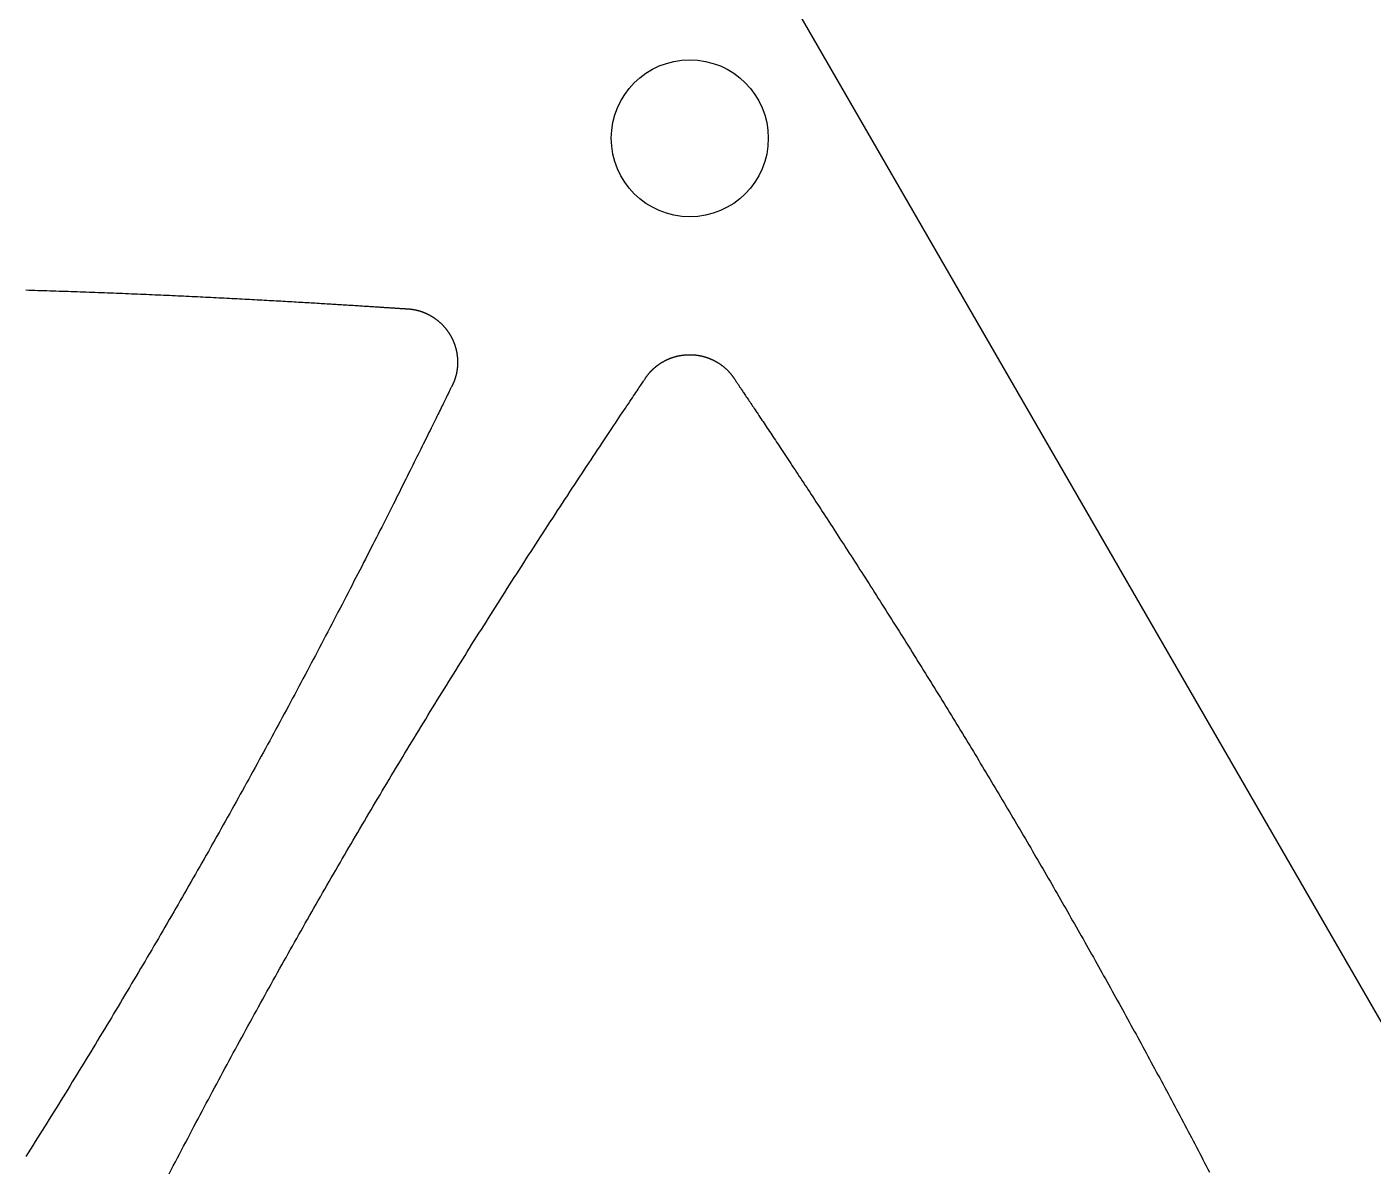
# Model space of a CAD drawing. Extents: x -3 to 136, y 0 to 121.
# Drawn here: x 70.67 to 96.39, y 69.88 to 91.73 of the extents above; entities that cross this region are included whole.
import ezdxf

# ---------------------------------------------------------------- set-up
doc = ezdxf.new("R2010")
doc.units = 0
doc.layers.get('0').update_dxf_attribs({"linetype": 'CONTINUOUS'})

msp = doc.modelspace()

# ---------------------------------------------------------------- linework, layer by layer
msp.add_lwpolyline([(69.26408, 119.9689, 0.57735027), (64.06792, 119.9689), (-2.59808, 4.5, 0.57735027), (0, 0), (133.332, 0, 0.57735027), (135.93008, 4.5)], format="xyb", close=True)
for points in [[(70.6456, 86.7021, 0), (70.703, 86.7004, 0), (70.7604, 86.6988, 0), (70.8179, 86.6971, 0), (70.8754, 86.6954, 0), (70.9329, 86.6936, 0), (70.9904, 86.6919, 0), (71.0479, 86.6901, 0), (71.1055, 86.6883, 0), (71.163, 86.6864, 0), (71.2206, 86.6846, 0), (71.2783, 86.6827, 0), (71.3359, 86.6808, 0), (71.3936, 86.6789, 0), (71.4512, 86.677, 0), (71.5089, 86.675, 0), (71.5667, 86.673, 0), (71.6244, 86.671, 0), (71.6822, 86.669, 0), (71.74, 86.667, 0), (71.7978, 86.6649, 0), (71.8557, 86.6628, 0), (71.9135, 86.6607, 0), (71.9714, 86.6586, 0), (72.0294, 86.6564, 0), (72.0873, 86.6543, 0), (72.1453, 86.6521, 0), (72.2033, 86.6499, 0), (72.2613, 86.6476, 0), (72.3192, 86.6454, 0), (72.3769, 86.6431, 0), (72.4344, 86.6408, 0), (72.4919, 86.6385, 0), (72.5491, 86.6362, 0), (72.6062, 86.6339, 0), (72.6631, 86.6316, 0), (72.7199, 86.6293, 0), (72.7765, 86.6269, 0), (72.8329, 86.6245, 0), (72.8892, 86.6222, 0), (72.9452, 86.6198, 0), (73.0011, 86.6174, 0), (73.0569, 86.615, 0), (73.1124, 86.6125, 0), (73.1677, 86.6101, 0), (73.2229, 86.6077, 0), (73.2779, 86.6052, 0), (73.3327, 86.6028, 0), (73.3872, 86.6003, 0), (73.4416, 86.5979, 0), (73.4958, 86.5954, 0), (73.5498, 86.5929, 0), (73.6036, 86.5904, 0), (73.6571, 86.5879, 0), (73.7105, 86.5854, 0), (73.7636, 86.5829, 0), (73.8166, 86.5804, 0), (73.8693, 86.5779, 0), (73.9218, 86.5754, 0), (73.974, 86.5728, 0), (74.0261, 86.5703, 0), (74.0779, 86.5678, 0), (74.1295, 86.5653, 0), (74.1808, 86.5627, 0), (74.2319, 86.5602, 0), (74.2828, 86.5576, 0), (74.3335, 86.5551, 0), (74.3839, 86.5526, 0), (74.434, 86.55, 0), (74.4839, 86.5475, 0), (74.5336, 86.5449, 0), (74.583, 86.5424, 0), (74.6321, 86.5398, 0), (74.681, 86.5373, 0), (74.7297, 86.5347, 0), (74.778, 86.5322, 0), (74.8261, 86.5297, 0), (74.874, 86.5271, 0), (74.9215, 86.5246, 0), (74.9688, 86.5221, 0), (75.0159, 86.5195, 0), (75.0626, 86.517, 0), (75.1091, 86.5145, 0), (75.1553, 86.512, 0), (75.2012, 86.5095, 0), (75.2468, 86.507, 0), (75.2921, 86.5045, 0), (75.3371, 86.502, 0), (75.3819, 86.4995, 0), (75.4263, 86.497, 0), (75.4705, 86.4945, 0), (75.5143, 86.4921, 0), (75.5578, 86.4896, 0), (75.6011, 86.4872, 0), (75.644, 86.4847, 0), (75.6866, 86.4823, 0), (75.7289, 86.4799, 0), (75.7709, 86.4774, 0), (75.8126, 86.475, 0), (75.8539, 86.4726, 0), (75.8949, 86.4702, 0), (75.9356, 86.4679, 0), (75.976, 86.4655, 0), (76.016, 86.4632, 0), (76.0557, 86.4608, 0), (76.0951, 86.4585, 0), (76.1341, 86.4562, 0), (76.1728, 86.4539, 0), (76.2111, 86.4516, 0), (76.2491, 86.4493, 0), (76.2867, 86.447, 0), (76.324, 86.4448, 0), (76.361, 86.4426, 0), (76.3976, 86.4403, 0), (76.4338, 86.4381, 0), (76.4696, 86.4359, 0), (76.5052, 86.4338, 0), (76.5403, 86.4316, 0), (76.5751, 86.4295, 0), (76.6095, 86.4274, 0), (76.6435, 86.4252, 0), (76.6771, 86.4232, 0), (76.7104, 86.4211, 0), (76.7433, 86.419, 0), (76.7758, 86.417, 0), (76.8079, 86.415, 0), (76.8397, 86.413, 0), (76.871, 86.411, 0), (76.9019, 86.4091, 0), (76.9325, 86.4072, 0), (76.9627, 86.4052, 0), (76.9924, 86.4034, 0), (77.0218, 86.4015, 0), (77.0507, 86.3996, 0), (77.0793, 86.3978, 0), (77.1074, 86.396, 0), (77.1351, 86.3942, 0), (77.1624, 86.3925, 0), (77.1893, 86.3908, 0), (77.2158, 86.389, 0), (77.2418, 86.3874, 0), (77.2674, 86.3857, 0), (77.2926, 86.3841, 0), (77.3174, 86.3825, 0), (77.3417, 86.3809, 0), (77.3656, 86.3793, 0), (77.3891, 86.3778, 0), (77.4121, 86.3763, 0), (77.4347, 86.3748, 0), (77.4568, 86.3734, 0), (77.4785, 86.372, 0), (77.4997, 86.3706, 0), (77.5205, 86.3692, 0), (77.5408, 86.3679, 0), (77.5607, 86.3666, 0), (77.5801, 86.3653, 0), (77.5991, 86.3641, 0), (77.6176, 86.3629, 0), (77.6356, 86.3617, 0), (77.6531, 86.3605, 0), (77.6702, 86.3594, 0), (77.6868, 86.3583, 0), (77.7029, 86.3573, 0), (77.7186, 86.3562, 0), (77.7338, 86.3552, 0), (77.7484, 86.3543, 0), (77.7626, 86.3534, 0), (77.7763, 86.3525, 0), (77.7896, 86.3516, 0), (77.8023, 86.3508, 0), (77.8145, 86.35, 0), (77.8262, 86.3493, 0), (77.8375, 86.3486, 0), (77.8482, 86.3479, 0), (77.8584, 86.3472, 0), (77.8681, 86.3466, 0), (77.8773, 86.3461, 0), (77.886, 86.3455, 0), (77.8941, 86.345, 0), (77.9018, 86.3446, 0), (77.9089, 86.3442, 0), (77.9155, 86.3438, 0), (77.9216, 86.3435, 0), (77.9271, 86.3432, 0), (77.9321, 86.3429, 0)], [(77.9321, 86.3429, 0), (77.9367, 86.3427, 0), (77.9412, 86.3424, 0), (77.9457, 86.3421, 0), (77.9502, 86.3418, 0), (77.9548, 86.3415, 0), (77.9593, 86.3412, 0), (77.9638, 86.3408, 0), (77.9683, 86.3404, 0), (77.9728, 86.34, 0), (77.9773, 86.3396, 0), (77.9818, 86.3392, 0), (77.9863, 86.3387, 0), (77.9908, 86.3382, 0), (77.9953, 86.3377, 0), (77.9998, 86.3372, 0), (78.0043, 86.3366, 0), (78.0088, 86.3361, 0), (78.0133, 86.3355, 0), (78.0178, 86.3349, 0), (78.0223, 86.3342, 0), (78.0268, 86.3336, 0), (78.0312, 86.3329, 0), (78.0357, 86.3322, 0), (78.0402, 86.3315, 0), (78.0446, 86.3308, 0), (78.0491, 86.33, 0), (78.0536, 86.3293, 0), (78.058, 86.3285, 0), (78.0625, 86.3277, 0), (78.0669, 86.3268, 0), (78.0714, 86.326, 0), (78.0758, 86.3251, 0), (78.0803, 86.3242, 0), (78.0847, 86.3233, 0), (78.0891, 86.3224, 0), (78.0935, 86.3214, 0), (78.098, 86.3204, 0), (78.1024, 86.3194, 0), (78.1068, 86.3184, 0), (78.1112, 86.3174, 0), (78.1156, 86.3163, 0), (78.12, 86.3152, 0), (78.1244, 86.3141, 0), (78.1288, 86.313, 0), (78.1332, 86.3119, 0), (78.1376, 86.3107, 0), (78.1419, 86.3096, 0), (78.1463, 86.3084, 0), (78.1507, 86.3072, 0), (78.155, 86.3059, 0), (78.1594, 86.3047, 0), (78.1638, 86.3034, 0), (78.1681, 86.3021, 0), (78.1724, 86.3008, 0), (78.1768, 86.2994, 0), (78.1811, 86.2981, 0), (78.1854, 86.2967, 0), (78.1897, 86.2953, 0), (78.194, 86.2939, 0), (78.1983, 86.2925, 0), (78.2026, 86.291, 0), (78.2069, 86.2896, 0), (78.2112, 86.2881, 0), (78.2154, 86.2866, 0), (78.2197, 86.2851, 0), (78.224, 86.2835, 0), (78.2282, 86.2819, 0), (78.2324, 86.2804, 0), (78.2367, 86.2788, 0), (78.2409, 86.2771, 0), (78.2451, 86.2755, 0), (78.2493, 86.2738, 0), (78.2535, 86.2722, 0), (78.2577, 86.2705, 0), (78.2619, 86.2687, 0), (78.2661, 86.267, 0), (78.2703, 86.2653, 0), (78.2745, 86.2635, 0), (78.2786, 86.2617, 0), (78.2828, 86.2599, 0), (78.2869, 86.2581, 0), (78.291, 86.2562, 0), (78.2952, 86.2543, 0), (78.2993, 86.2525, 0), (78.3034, 86.2506, 0), (78.3075, 86.2486, 0), (78.3116, 86.2467, 0), (78.3157, 86.2447, 0), (78.3197, 86.2428, 0), (78.3238, 86.2408, 0), (78.3279, 86.2388, 0), (78.3319, 86.2367, 0), (78.336, 86.2347, 0), (78.34, 86.2326, 0), (78.344, 86.2305, 0), (78.348, 86.2284, 0), (78.352, 86.2263, 0), (78.356, 86.2241, 0), (78.36, 86.222, 0), (78.364, 86.2198, 0), (78.368, 86.2176, 0), (78.3719, 86.2154, 0), (78.3759, 86.2132, 0), (78.3798, 86.2109, 0), (78.3837, 86.2087, 0), (78.3876, 86.2064, 0), (78.3915, 86.2041, 0), (78.3954, 86.2018, 0), (78.3993, 86.1995, 0), (78.4032, 86.1971, 0), (78.407, 86.1948, 0), (78.4109, 86.1924, 0), (78.4147, 86.19, 0), (78.4185, 86.1876, 0), (78.4223, 86.1851, 0), (78.4261, 86.1827, 0), (78.4299, 86.1802, 0), (78.4337, 86.1777, 0), (78.4375, 86.1752, 0), (78.4412, 86.1727, 0), (78.445, 86.1702, 0), (78.4487, 86.1677, 0), (78.4524, 86.1651, 0), (78.4561, 86.1625, 0), (78.4598, 86.1599, 0), (78.4635, 86.1573, 0), (78.4672, 86.1547, 0), (78.4709, 86.152, 0), (78.4745, 86.1494, 0), (78.4782, 86.1467, 0), (78.4818, 86.144, 0), (78.4854, 86.1413, 0), (78.489, 86.1386, 0), (78.4926, 86.1359, 0), (78.4962, 86.1331, 0), (78.4997, 86.1303, 0), (78.5033, 86.1275, 0), (78.5068, 86.1247, 0), (78.5104, 86.1219, 0), (78.5139, 86.1191, 0), (78.5174, 86.1162, 0), (78.5209, 86.1134, 0), (78.5243, 86.1105, 0), (78.5278, 86.1076, 0), (78.5313, 86.1047, 0), (78.5347, 86.1018, 0), (78.5381, 86.0988, 0), (78.5415, 86.0959, 0), (78.5449, 86.0929, 0), (78.5483, 86.0899, 0), (78.5517, 86.0869, 0), (78.5551, 86.0839, 0), (78.5584, 86.0809, 0), (78.5618, 86.0778, 0), (78.5651, 86.0748, 0), (78.5684, 86.0717, 0), (78.5717, 86.0686, 0), (78.575, 86.0655, 0), (78.5782, 86.0624, 0), (78.5815, 86.0593, 0), (78.5847, 86.0561, 0), (78.588, 86.0529, 0), (78.5912, 86.0498, 0), (78.5944, 86.0466, 0), (78.5976, 86.0434, 0), (78.6007, 86.0401, 0), (78.6039, 86.0369, 0), (78.607, 86.0337, 0), (78.6102, 86.0304, 0), (78.6133, 86.0271, 0), (78.6164, 86.0238, 0), (78.6195, 86.0205, 0), (78.6226, 86.0172, 0), (78.6256, 86.0139, 0), (78.6287, 86.0105, 0), (78.6317, 86.0072, 0), (78.6347, 86.0038, 0), (78.6377, 86.0004, 0), (78.6407, 85.997, 0), (78.6437, 85.9936, 0), (78.6467, 85.9902, 0), (78.6496, 85.9867, 0), (78.6525, 85.9833, 0), (78.6554, 85.9798, 0), (78.6584, 85.9763, 0), (78.6612, 85.9728, 0), (78.6641, 85.9693, 0), (78.667, 85.9658, 0), (78.6698, 85.9622, 0), (78.6726, 85.9587, 0), (78.6754, 85.9551, 0), (78.6782, 85.9516, 0), (78.681, 85.948, 0), (78.6838, 85.9444, 0), (78.6865, 85.9408, 0), (78.6892, 85.9372, 0), (78.6919, 85.9335, 0), (78.6946, 85.9299, 0), (78.6973, 85.9263, 0), (78.7, 85.9226, 0), (78.7026, 85.9189, 0), (78.7052, 85.9152, 0), (78.7078, 85.9116, 0), (78.7104, 85.9078, 0), (78.713, 85.9041, 0), (78.7156, 85.9004, 0), (78.7181, 85.8967, 0), (78.7206, 85.8929, 0), (78.7232, 85.8892, 0), (78.7257, 85.8854, 0), (78.7281, 85.8816, 0), (78.7306, 85.8778, 0), (78.733, 85.874, 0), (78.7355, 85.8702, 0), (78.7379, 85.8664, 0), (78.7403, 85.8626, 0), (78.7426, 85.8587, 0), (78.745, 85.8549, 0), (78.7473, 85.851, 0), (78.7497, 85.8471, 0), (78.752, 85.8432, 0), (78.7543, 85.8393, 0), (78.7565, 85.8354, 0), (78.7588, 85.8315, 0), (78.761, 85.8276, 0), (78.7633, 85.8237, 0), (78.7655, 85.8197, 0), (78.7676, 85.8158, 0), (78.7698, 85.8118, 0), (78.772, 85.8079, 0), (78.7741, 85.8039, 0), (78.7762, 85.7999, 0), (78.7783, 85.7959, 0), (78.7804, 85.7919, 0), (78.7825, 85.7879, 0), (78.7845, 85.7838, 0), (78.7865, 85.7798, 0), (78.7886, 85.7758, 0), (78.7905, 85.7717, 0), (78.7925, 85.7676, 0), (78.7945, 85.7636, 0), (78.7964, 85.7595, 0), (78.7983, 85.7554, 0), (78.8003, 85.7513, 0), (78.8021, 85.7472, 0), (78.804, 85.7431, 0), (78.8059, 85.739, 0), (78.8077, 85.7348, 0), (78.8095, 85.7307, 0), (78.8113, 85.7266, 0), (78.8131, 85.7224, 0), (78.8149, 85.7182, 0), (78.8166, 85.7141, 0), (78.8183, 85.7099, 0), (78.82, 85.7057, 0), (78.8217, 85.7015, 0), (78.8234, 85.6973, 0), (78.825, 85.6931, 0), (78.8267, 85.6889, 0), (78.8283, 85.6846, 0), (78.8299, 85.6804, 0), (78.8315, 85.6762, 0), (78.833, 85.6719, 0), (78.8346, 85.6677, 0), (78.8361, 85.6634, 0), (78.8376, 85.6591, 0), (78.8391, 85.6549, 0), (78.8405, 85.6506, 0), (78.842, 85.6463, 0), (78.8434, 85.642, 0), (78.8448, 85.6377, 0), (78.8462, 85.6334, 0), (78.8476, 85.629, 0), (78.849, 85.6247, 0), (78.8503, 85.6204, 0), (78.8516, 85.616, 0), (78.8529, 85.6117, 0), (78.8542, 85.6073, 0), (78.8554, 85.603, 0), (78.8567, 85.5986, 0), (78.8579, 85.5943, 0), (78.8591, 85.5899, 0), (78.8603, 85.5855, 0), (78.8614, 85.5812, 0), (78.8626, 85.5768, 0), (78.8637, 85.5724, 0), (78.8648, 85.568, 0), (78.8659, 85.5636, 0), (78.867, 85.5592, 0), (78.868, 85.5548, 0), (78.869, 85.5504, 0), (78.87, 85.546, 0), (78.871, 85.5416, 0), (78.872, 85.5372, 0), (78.8729, 85.5327, 0), (78.8739, 85.5283, 0), (78.8748, 85.5239, 0), (78.8757, 85.5195, 0), (78.8765, 85.515, 0), (78.8774, 85.5106, 0), (78.8782, 85.5061, 0), (78.879, 85.5017, 0), (78.8798, 85.4973, 0), (78.8806, 85.4928, 0), (78.8813, 85.4883, 0), (78.882, 85.4839, 0), (78.8828, 85.4794, 0), (78.8834, 85.475, 0), (78.8841, 85.4705, 0), (78.8848, 85.466, 0), (78.8854, 85.4616, 0), (78.886, 85.4571, 0), (78.8866, 85.4526, 0), (78.8872, 85.4481, 0), (78.8877, 85.4436, 0), (78.8883, 85.4392, 0), (78.8888, 85.4347, 0), (78.8893, 85.4302, 0), (78.8897, 85.4257, 0), (78.8902, 85.4212, 0), (78.8906, 85.4167, 0), (78.891, 85.4122, 0), (78.8914, 85.4077, 0), (78.8918, 85.4032, 0), (78.8922, 85.3987, 0), (78.8925, 85.3942, 0), (78.8928, 85.3897, 0), (78.8931, 85.3852, 0), (78.8934, 85.3807, 0), (78.8936, 85.3762, 0), (78.8939, 85.3717, 0), (78.8941, 85.3672, 0), (78.8943, 85.3627, 0), (78.8944, 85.3581, 0), (78.8946, 85.3536, 0), (78.8947, 85.3491, 0), (78.8948, 85.3446, 0), (78.8949, 85.3401, 0), (78.895, 85.3356, 0), (78.8951, 85.331, 0), (78.8951, 85.3265, 0), (78.8951, 85.322, 0), (78.8951, 85.3175, 0), (78.8951, 85.313, 0), (78.895, 85.3084, 0), (78.895, 85.3039, 0), (78.8949, 85.2994, 0), (78.8948, 85.2949, 0), (78.8946, 85.2904, 0), (78.8945, 85.2858, 0), (78.8943, 85.2813, 0), (78.8941, 85.2768, 0), (78.8939, 85.2723, 0), (78.8937, 85.2677, 0), (78.8934, 85.2632, 0), (78.8932, 85.2587, 0), (78.8929, 85.2542, 0), (78.8926, 85.2497, 0), (78.8922, 85.2451, 0), (78.8919, 85.2406, 0), (78.8915, 85.2361, 0), (78.8911, 85.2316, 0), (78.8907, 85.2271, 0), (78.8903, 85.2226, 0), (78.8898, 85.2181, 0), (78.8894, 85.2136, 0), (78.8889, 85.2091, 0), (78.8884, 85.2046, 0), (78.8878, 85.2001, 0), (78.8873, 85.1956, 0), (78.8867, 85.1911, 0), (78.8861, 85.1866, 0), (78.8855, 85.1821, 0), (78.8849, 85.1776, 0), (78.8842, 85.1732, 0), (78.8835, 85.1687, 0), (78.8829, 85.1642, 0), (78.8821, 85.1597, 0), (78.8814, 85.1553, 0), (78.8807, 85.1508, 0), (78.8799, 85.1464, 0), (78.8791, 85.1419, 0), (78.8783, 85.1375, 0), (78.8774, 85.133, 0), (78.8766, 85.1286, 0), (78.8757, 85.1242, 0), (78.8748, 85.1197, 0), (78.8739, 85.1153, 0), (78.873, 85.1109, 0), (78.872, 85.1065, 0), (78.8711, 85.1021, 0), (78.8701, 85.0977, 0), (78.8691, 85.0933, 0), (78.868, 85.0889, 0), (78.867, 85.0845, 0), (78.8659, 85.0801, 0), (78.8648, 85.0757, 0), (78.8637, 85.0713, 0), (78.8626, 85.067, 0), (78.8615, 85.0626, 0), (78.8603, 85.0582, 0), (78.8591, 85.0539, 0), (78.8579, 85.0495, 0), (78.8567, 85.0452, 0), (78.8554, 85.0409, 0), (78.8542, 85.0365, 0), (78.8529, 85.0322, 0), (78.8516, 85.0279, 0), (78.8502, 85.0236, 0), (78.8489, 85.0193, 0), (78.8475, 85.015, 0), (78.8461, 85.0107, 0), (78.8447, 85.0064, 0), (78.8433, 85.0021, 0), (78.8419, 84.9978, 0), (78.8404, 84.9936, 0), (78.8389, 84.9893, 0), (78.8374, 84.985, 0), (78.8359, 84.9808, 0), (78.8344, 84.9765, 0), (78.8328, 84.9723, 0), (78.8313, 84.9681, 0), (78.8297, 84.9638, 0), (78.828, 84.9596, 0), (78.8264, 84.9554, 0), (78.8247, 84.9512, 0), (78.8231, 84.947, 0), (78.8214, 84.9428, 0), (78.8197, 84.9387, 0), (78.8179, 84.9345, 0), (78.8162, 84.9303, 0), (78.8144, 84.9262, 0), (78.8126, 84.922, 0), (78.8108, 84.9179, 0), (78.809, 84.9137, 0), (78.8071, 84.9096, 0), (78.8053, 84.9055, 0), (78.8034, 84.9014, 0), (78.8015, 84.8973, 0), (78.7996, 84.8932, 0), (78.7976, 84.8891, 0), (78.7957, 84.885, 0), (78.7937, 84.8809, 0), (78.7917, 84.8769, 0), (78.7897, 84.8728, 0), (78.7876, 84.8688, 0), (78.7856, 84.8647, 0)], [(82.4766, 85.0057, 0), (82.4791, 85.0095, 0), (82.4816, 85.0133, 0), (82.4841, 85.017, 0), (82.4866, 85.0208, 0), (82.4891, 85.0246, 0), (82.4917, 85.0283, 0), (82.4943, 85.032, 0), (82.4968, 85.0357, 0), (82.4995, 85.0394, 0), (82.5021, 85.0431, 0), (82.5047, 85.0468, 0), (82.5074, 85.0505, 0), (82.51, 85.0541, 0), (82.5127, 85.0578, 0), (82.5154, 85.0614, 0), (82.5182, 85.065, 0), (82.5209, 85.0686, 0), (82.5236, 85.0722, 0), (82.5264, 85.0758, 0), (82.5292, 85.0794, 0), (82.532, 85.0829, 0), (82.5348, 85.0865, 0), (82.5377, 85.09, 0), (82.5405, 85.0935, 0), (82.5434, 85.097, 0), (82.5463, 85.1005, 0), (82.5492, 85.104, 0), (82.5521, 85.1075, 0), (82.555, 85.1109, 0), (82.558, 85.1143, 0), (82.5609, 85.1178, 0), (82.5639, 85.1212, 0), (82.5669, 85.1246, 0), (82.5699, 85.128, 0), (82.5729, 85.1313, 0), (82.576, 85.1347, 0), (82.579, 85.138, 0), (82.5821, 85.1414, 0), (82.5852, 85.1447, 0), (82.5883, 85.148, 0), (82.5914, 85.1513, 0), (82.5945, 85.1545, 0), (82.5977, 85.1578, 0), (82.6008, 85.161, 0), (82.604, 85.1643, 0), (82.6072, 85.1675, 0), (82.6104, 85.1707, 0), (82.6136, 85.1739, 0), (82.6169, 85.1771, 0), (82.6201, 85.1802, 0), (82.6234, 85.1834, 0), (82.6267, 85.1865, 0), (82.6299, 85.1896, 0), (82.6333, 85.1927, 0), (82.6366, 85.1958, 0), (82.6399, 85.1988, 0), (82.6433, 85.2019, 0), (82.6466, 85.2049, 0), (82.65, 85.208, 0), (82.6534, 85.211, 0), (82.6568, 85.214, 0), (82.6602, 85.2169, 0), (82.6636, 85.2199, 0), (82.6671, 85.2228, 0), (82.6705, 85.2258, 0), (82.674, 85.2287, 0), (82.6775, 85.2316, 0), (82.6809, 85.2345, 0), (82.6845, 85.2373, 0), (82.688, 85.2402, 0), (82.6915, 85.243, 0), (82.695, 85.2458, 0), (82.6986, 85.2486, 0), (82.7022, 85.2514, 0), (82.7057, 85.2542, 0), (82.7093, 85.2569, 0), (82.7129, 85.2597, 0), (82.7166, 85.2624, 0), (82.7202, 85.2651, 0), (82.7238, 85.2678, 0), (82.7275, 85.2705, 0), (82.7312, 85.2731, 0), (82.7348, 85.2758, 0), (82.7385, 85.2784, 0), (82.7422, 85.281, 0), (82.7459, 85.2836, 0), (82.7497, 85.2862, 0), (82.7534, 85.2887, 0), (82.7572, 85.2913, 0), (82.7609, 85.2938, 0), (82.7647, 85.2963, 0), (82.7685, 85.2988, 0), (82.7723, 85.3013, 0), (82.7761, 85.3037, 0), (82.7799, 85.3062, 0), (82.7837, 85.3086, 0), (82.7876, 85.311, 0), (82.7914, 85.3134, 0), (82.7953, 85.3158, 0), (82.7992, 85.3181, 0), (82.803, 85.3205, 0), (82.8069, 85.3228, 0), (82.8108, 85.3251, 0), (82.8147, 85.3274, 0), (82.8187, 85.3296, 0), (82.8226, 85.3319, 0), (82.8265, 85.3341, 0), (82.8305, 85.3363, 0), (82.8344, 85.3385, 0), (82.8384, 85.3407, 0), (82.8424, 85.3428, 0), (82.8464, 85.345, 0), (82.8504, 85.3471, 0), (82.8544, 85.3492, 0), (82.8584, 85.3513, 0), (82.8624, 85.3534, 0), (82.8664, 85.3554, 0), (82.8705, 85.3575, 0), (82.8745, 85.3595, 0), (82.8786, 85.3615, 0), (82.8826, 85.3634, 0), (82.8867, 85.3654, 0), (82.8908, 85.3673, 0), (82.8949, 85.3693, 0), (82.8989, 85.3712, 0), (82.9031, 85.3731, 0), (82.9072, 85.3749, 0), (82.9113, 85.3768, 0), (82.9154, 85.3786, 0), (82.9195, 85.3804, 0), (82.9237, 85.3822, 0), (82.9278, 85.384, 0), (82.932, 85.3858, 0), (82.9362, 85.3875, 0), (82.9403, 85.3892, 0), (82.9445, 85.3909, 0), (82.9487, 85.3926, 0), (82.9529, 85.3943, 0), (82.9571, 85.3959, 0), (82.9613, 85.3975, 0), (82.9655, 85.3992, 0), (82.9698, 85.4008, 0), (82.974, 85.4023, 0), (82.9782, 85.4039, 0), (82.9825, 85.4054, 0), (82.9867, 85.4069, 0), (82.991, 85.4084, 0), (82.9953, 85.4099, 0), (82.9995, 85.4114, 0), (83.0038, 85.4128, 0), (83.0081, 85.4142, 0), (83.0124, 85.4156, 0), (83.0167, 85.417, 0), (83.021, 85.4184, 0), (83.0253, 85.4197, 0), (83.0296, 85.4211, 0), (83.0339, 85.4224, 0), (83.0383, 85.4237, 0), (83.0426, 85.4249, 0), (83.047, 85.4262, 0), (83.0513, 85.4274, 0), (83.0557, 85.4286, 0), (83.06, 85.4298, 0), (83.0644, 85.431, 0), (83.0687, 85.4322, 0), (83.0731, 85.4333, 0), (83.0775, 85.4344, 0), (83.0819, 85.4355, 0), (83.0863, 85.4366, 0), (83.0907, 85.4377, 0), (83.0951, 85.4387, 0), (83.0995, 85.4397, 0), (83.1039, 85.4407, 0), (83.1083, 85.4417, 0), (83.1127, 85.4427, 0), (83.1172, 85.4436, 0), (83.1216, 85.4446, 0), (83.126, 85.4455, 0), (83.1305, 85.4464, 0), (83.1349, 85.4472, 0), (83.1394, 85.4481, 0), (83.1438, 85.4489, 0), (83.1483, 85.4497, 0), (83.1528, 85.4505, 0), (83.1572, 85.4513, 0), (83.1617, 85.452, 0), (83.1662, 85.4528, 0), (83.1706, 85.4535, 0), (83.1751, 85.4542, 0), (83.1796, 85.4548, 0), (83.1841, 85.4555, 0), (83.1886, 85.4561, 0), (83.1931, 85.4567, 0), (83.1976, 85.4573, 0), (83.202, 85.4579, 0), (83.2065, 85.4584, 0), (83.211, 85.459, 0), (83.2155, 85.4595, 0), (83.22, 85.46, 0), (83.2245, 85.4605, 0), (83.229, 85.4609, 0), (83.2335, 85.4613, 0), (83.238, 85.4618, 0), (83.2425, 85.4622, 0), (83.2471, 85.4625, 0), (83.2516, 85.4629, 0), (83.2561, 85.4632, 0), (83.2606, 85.4635, 0), (83.2651, 85.4638, 0), (83.2696, 85.4641, 0), (83.2741, 85.4644, 0), (83.2786, 85.4646, 0), (83.2831, 85.4648, 0), (83.2877, 85.465, 0), (83.2922, 85.4652, 0), (83.2967, 85.4653, 0), (83.3012, 85.4655, 0), (83.3057, 85.4656, 0), (83.3102, 85.4657, 0), (83.3148, 85.4658, 0), (83.3193, 85.4658, 0), (83.3238, 85.4659, 0), (83.3283, 85.4659, 0), (83.3328, 85.4659, 0), (83.3373, 85.4659, 0), (83.3418, 85.4658, 0), (83.3464, 85.4657, 0), (83.3509, 85.4657, 0), (83.3554, 85.4656, 0), (83.3599, 85.4654, 0), (83.3644, 85.4653, 0), (83.3689, 85.4651, 0), (83.3734, 85.465, 0), (83.378, 85.4648, 0), (83.3825, 85.4645, 0), (83.387, 85.4643, 0), (83.3915, 85.464, 0), (83.396, 85.4638, 0), (83.4005, 85.4635, 0), (83.405, 85.4631, 0), (83.4095, 85.4628, 0), (83.414, 85.4625, 0), (83.4185, 85.4621, 0), (83.423, 85.4617, 0), (83.4275, 85.4613, 0), (83.432, 85.4608, 0), (83.4365, 85.4604, 0), (83.441, 85.4599, 0), (83.4455, 85.4594, 0), (83.45, 85.4589, 0), (83.4545, 85.4583, 0), (83.459, 85.4578, 0), (83.4634, 85.4572, 0), (83.4679, 85.4566, 0), (83.4724, 85.456, 0), (83.4769, 85.4554, 0), (83.4814, 85.4547, 0), (83.4858, 85.454, 0), (83.4903, 85.4533, 0), (83.4948, 85.4526, 0), (83.4992, 85.4519, 0), (83.5037, 85.4511, 0), (83.5082, 85.4504, 0), (83.5126, 85.4496, 0), (83.5171, 85.4488, 0), (83.5215, 85.4479, 0), (83.526, 85.4471, 0), (83.5304, 85.4462, 0), (83.5349, 85.4453, 0), (83.5393, 85.4444, 0), (83.5437, 85.4435, 0), (83.5482, 85.4425, 0), (83.5526, 85.4415, 0), (83.557, 85.4406, 0), (83.5614, 85.4395, 0), (83.5659, 85.4385, 0), (83.5703, 85.4375, 0), (83.5747, 85.4364, 0), (83.5791, 85.4353, 0), (83.5835, 85.4342, 0), (83.5878, 85.4331, 0), (83.5922, 85.4319, 0), (83.5966, 85.4308, 0), (83.601, 85.4296, 0), (83.6053, 85.4284, 0), (83.6097, 85.4272, 0), (83.614, 85.4259, 0), (83.6184, 85.4247, 0), (83.6227, 85.4234, 0), (83.6271, 85.4221, 0), (83.6314, 85.4208, 0), (83.6357, 85.4194, 0), (83.64, 85.4181, 0), (83.6443, 85.4167, 0), (83.6486, 85.4153, 0), (83.6529, 85.4139, 0), (83.6572, 85.4125, 0), (83.6615, 85.411, 0), (83.6658, 85.4096, 0), (83.6701, 85.4081, 0), (83.6743, 85.4066, 0), (83.6786, 85.4051, 0), (83.6828, 85.4035, 0), (83.6871, 85.402, 0), (83.6913, 85.4004, 0), (83.6955, 85.3988, 0), (83.6997, 85.3972, 0), (83.7039, 85.3955, 0), (83.7081, 85.3939, 0), (83.7123, 85.3922, 0), (83.7165, 85.3905, 0), (83.7207, 85.3888, 0), (83.7249, 85.3871, 0), (83.729, 85.3854, 0), (83.7332, 85.3836, 0), (83.7373, 85.3818, 0), (83.7415, 85.38, 0), (83.7456, 85.3782, 0), (83.7497, 85.3764, 0), (83.7539, 85.3745, 0), (83.758, 85.3726, 0), (83.7621, 85.3707, 0), (83.7662, 85.3688, 0), (83.7702, 85.3669, 0), (83.7743, 85.365, 0), (83.7784, 85.363, 0), (83.7824, 85.361, 0), (83.7865, 85.359, 0), (83.7905, 85.357, 0), (83.7946, 85.355, 0), (83.7986, 85.3529, 0), (83.8026, 85.3508, 0), (83.8066, 85.3488, 0), (83.8106, 85.3467, 0), (83.8146, 85.3445, 0), (83.8186, 85.3424, 0), (83.8225, 85.3402, 0), (83.8265, 85.338, 0), (83.8304, 85.3359, 0), (83.8344, 85.3336, 0), (83.8383, 85.3314, 0), (83.8422, 85.3292, 0), (83.8461, 85.3269, 0), (83.8501, 85.3246, 0), (83.8539, 85.3223, 0), (83.8578, 85.32, 0), (83.8617, 85.3177, 0), (83.8656, 85.3153, 0), (83.8694, 85.3129, 0), (83.8733, 85.3105, 0), (83.8771, 85.3081, 0), (83.8809, 85.3057, 0), (83.8847, 85.3033, 0), (83.8885, 85.3008, 0), (83.8923, 85.2983, 0), (83.8961, 85.2958, 0), (83.8999, 85.2933, 0), (83.9036, 85.2908, 0), (83.9074, 85.2883, 0), (83.9111, 85.2857, 0), (83.9148, 85.2831, 0), (83.9185, 85.2805, 0), (83.9222, 85.2779, 0), (83.9259, 85.2753, 0), (83.9296, 85.2726, 0), (83.9333, 85.27, 0), (83.9369, 85.2673, 0), (83.9406, 85.2646, 0), (83.9442, 85.2619, 0), (83.9478, 85.2592, 0), (83.9514, 85.2564, 0), (83.955, 85.2537, 0), (83.9586, 85.2509, 0), (83.9622, 85.2481, 0), (83.9657, 85.2453, 0), (83.9692, 85.2425, 0), (83.9728, 85.2397, 0), (83.9763, 85.2368, 0), (83.9798, 85.2339, 0), (83.9833, 85.2311, 0), (83.9867, 85.2282, 0), (83.9902, 85.2253, 0), (83.9936, 85.2223, 0), (83.9971, 85.2194, 0), (84.0005, 85.2164, 0), (84.0039, 85.2135, 0), (84.0073, 85.2105, 0), (84.0106, 85.2075, 0), (84.014, 85.2045, 0), (84.0174, 85.2014, 0), (84.0207, 85.1984, 0), (84.024, 85.1953, 0), (84.0273, 85.1923, 0), (84.0306, 85.1892, 0), (84.0339, 85.1861, 0), (84.0371, 85.1829, 0), (84.0404, 85.1798, 0), (84.0436, 85.1767, 0), (84.0468, 85.1735, 0), (84.0501, 85.1703, 0), (84.0532, 85.1671, 0), (84.0564, 85.1639, 0), (84.0596, 85.1607, 0), (84.0627, 85.1575, 0), (84.0659, 85.1542, 0), (84.069, 85.151, 0), (84.0721, 85.1477, 0), (84.0752, 85.1444, 0), (84.0783, 85.1411, 0), (84.0813, 85.1378, 0), (84.0844, 85.1344, 0), (84.0874, 85.1311, 0), (84.0904, 85.1277, 0), (84.0934, 85.1244, 0), (84.0964, 85.121, 0), (84.0993, 85.1176, 0), (84.1023, 85.1142, 0), (84.1052, 85.1107, 0), (84.1082, 85.1073, 0), (84.1111, 85.1038, 0), (84.114, 85.1004, 0), (84.1168, 85.0969, 0), (84.1197, 85.0934, 0), (84.1225, 85.0899, 0), (84.1254, 85.0864, 0), (84.1282, 85.0828, 0), (84.131, 85.0793, 0), (84.1337, 85.0757, 0), (84.1365, 85.0722, 0), (84.1393, 85.0686, 0), (84.142, 85.065, 0), (84.1447, 85.0614, 0), (84.1474, 85.0577, 0), (84.1501, 85.0541, 0), (84.1528, 85.0504, 0), (84.1554, 85.0468, 0), (84.158, 85.0431, 0), (84.1607, 85.0394, 0), (84.1633, 85.0357, 0), (84.1658, 85.032, 0), (84.1684, 85.0283, 0), (84.171, 85.0245, 0), (84.1735, 85.0208, 0), (84.176, 85.017, 0), (84.1785, 85.0133, 0), (84.181, 85.0095, 0), (84.1835, 85.0057, 0)], [(73.3842, 69.8099, 0), (73.4234, 69.8853, 0), (73.4626, 69.9607, 0), (73.5019, 70.036, 0), (73.5412, 70.1112, 0), (73.5805, 70.1864, 0), (73.6199, 70.2615, 0), (73.6592, 70.3365, 0), (73.6986, 70.4115, 0), (73.7379, 70.4864, 0), (73.7773, 70.5612, 0), (73.8167, 70.636, 0), (73.8562, 70.7107, 0), (73.8956, 70.7853, 0), (73.9351, 70.8599, 0), (73.9746, 70.9344, 0), (74.0141, 71.0088, 0), (74.0536, 71.0832, 0), (74.0931, 71.1575, 0), (74.1327, 71.2318, 0), (74.1723, 71.306, 0), (74.2119, 71.3801, 0), (74.2515, 71.4542, 0), (74.2912, 71.5282, 0), (74.3309, 71.6022, 0), (74.3706, 71.6761, 0), (74.4103, 71.75, 0), (74.4501, 71.8238, 0), (74.4899, 71.8976, 0), (74.5297, 71.9713, 0), (74.5695, 72.0449, 0), (74.6094, 72.1185, 0), (74.6493, 72.1921, 0), (74.6892, 72.2656, 0), (74.7291, 72.3391, 0), (74.7691, 72.4125, 0), (74.8091, 72.4859, 0), (74.8492, 72.5592, 0), (74.8892, 72.6325, 0), (74.9293, 72.7057, 0), (74.9695, 72.7789, 0), (75.0096, 72.8521, 0), (75.0498, 72.9252, 0), (75.0901, 72.9983, 0), (75.1303, 73.0714, 0), (75.1706, 73.1444, 0), (75.211, 73.2173, 0), (75.2514, 73.2903, 0), (75.2918, 73.3632, 0), (75.3322, 73.436, 0), (75.3727, 73.5089, 0), (75.4132, 73.5817, 0), (75.4538, 73.6544, 0), (75.4944, 73.7272, 0), (75.535, 73.7999, 0), (75.5757, 73.8725, 0), (75.6164, 73.9452, 0), (75.6572, 74.0178, 0), (75.698, 74.0904, 0), (75.7388, 74.163, 0), (75.7797, 74.2355, 0), (75.8207, 74.308, 0), (75.8616, 74.3805, 0), (75.9027, 74.453, 0), (75.9437, 74.5254, 0), (75.9848, 74.5979, 0), (76.026, 74.6703, 0), (76.0672, 74.7427, 0), (76.1084, 74.815, 0), (76.1497, 74.8874, 0), (76.1911, 74.9597, 0), (76.2324, 75.032, 0), (76.2739, 75.1043, 0), (76.3154, 75.1766, 0), (76.3569, 75.2489, 0), (76.3985, 75.3212, 0), (76.4401, 75.3934, 0), (76.4818, 75.4657, 0), (76.5236, 75.5379, 0), (76.5654, 75.6101, 0), (76.6072, 75.6823, 0), (76.6491, 75.7545, 0), (76.6911, 75.8267, 0), (76.7331, 75.8989, 0), (76.7751, 75.9711, 0), (76.8172, 76.0433, 0), (76.8594, 76.1155, 0), (76.9016, 76.1877, 0), (76.9439, 76.2599, 0), (76.9863, 76.332, 0), (77.0287, 76.4042, 0), (77.0711, 76.4764, 0), (77.1137, 76.5486, 0), (77.1562, 76.6208, 0), (77.1989, 76.6929, 0), (77.2416, 76.7651, 0), (77.2843, 76.8373, 0), (77.3271, 76.9095, 0), (77.37, 76.9817, 0), (77.413, 77.0539, 0), (77.456, 77.1262, 0), (77.4991, 77.1984, 0), (77.5422, 77.2706, 0), (77.5854, 77.3429, 0), (77.6287, 77.4152, 0), (77.672, 77.4874, 0), (77.7154, 77.5597, 0), (77.7589, 77.632, 0), (77.8024, 77.7044, 0), (77.846, 77.7767, 0), (77.8897, 77.8491, 0), (77.9334, 77.9214, 0), (77.9772, 77.9938, 0), (78.0211, 78.0662, 0), (78.065, 78.1386, 0), (78.109, 78.211, 0), (78.1529, 78.2833, 0), (78.1969, 78.3555, 0), (78.2409, 78.4276, 0), (78.2849, 78.4997, 0), (78.329, 78.5717, 0), (78.373, 78.6436, 0), (78.4171, 78.7155, 0), (78.4612, 78.7873, 0), (78.5053, 78.859, 0), (78.5494, 78.9307, 0), (78.5935, 79.0024, 0), (78.6377, 79.074, 0), (78.6819, 79.1455, 0), (78.7261, 79.217, 0), (78.7704, 79.2885, 0), (78.8147, 79.3599, 0), (78.859, 79.4312, 0), (78.9033, 79.5025, 0), (78.9477, 79.5738, 0), (78.9921, 79.645, 0), (79.0365, 79.7162, 0), (79.081, 79.7874, 0), (79.1255, 79.8585, 0), (79.1701, 79.9296, 0), (79.2146, 80.0007, 0), (79.2592, 80.0718, 0), (79.3039, 80.1428, 0), (79.3486, 80.2138, 0), (79.3933, 80.2848, 0), (79.4381, 80.3557, 0), (79.4829, 80.4267, 0), (79.5278, 80.4976, 0), (79.5727, 80.5685, 0), (79.6177, 80.6394, 0), (79.6627, 80.7103, 0), (79.7077, 80.7812, 0), (79.7528, 80.8521, 0), (79.798, 80.9229, 0), (79.8432, 80.9938, 0), (79.8884, 81.0647, 0), (79.9337, 81.1355, 0), (79.9791, 81.2064, 0), (80.0245, 81.2773, 0), (80.0699, 81.3482, 0), (80.1155, 81.419, 0), (80.1611, 81.4899, 0), (80.2067, 81.5609, 0), (80.2524, 81.6318, 0), (80.2982, 81.7027, 0), (80.344, 81.7737, 0), (80.3899, 81.8447, 0), (80.4358, 81.9157, 0), (80.4818, 81.9867, 0), (80.5279, 82.0578, 0), (80.5741, 82.1288, 0), (80.6203, 82.1999, 0), (80.6666, 82.2711, 0), (80.7129, 82.3422, 0), (80.7594, 82.4134, 0), (80.8059, 82.4847, 0), (80.8524, 82.556, 0), (80.8991, 82.6273, 0), (80.9458, 82.6986, 0), (80.9926, 82.7701, 0), (81.0395, 82.8415, 0), (81.0863, 82.9128, 0), (81.1327, 82.9835, 0), (81.1787, 83.0534, 0), (81.2243, 83.1226, 0), (81.2694, 83.191, 0), (81.314, 83.2586, 0), (81.3581, 83.3254, 0), (81.4016, 83.3913, 0), (81.4447, 83.4564, 0), (81.4871, 83.5205, 0), (81.5289, 83.5836, 0), (81.5702, 83.6458, 0), (81.6108, 83.707, 0), (81.6507, 83.7672, 0), (81.69, 83.8263, 0), (81.7285, 83.8844, 0), (81.7664, 83.9413, 0), (81.8035, 83.9971, 0), (81.8399, 84.0517, 0), (81.8755, 84.1051, 0), (81.9103, 84.1574, 0), (81.9443, 84.2083, 0), (81.9775, 84.258, 0), (82.0098, 84.3064, 0), (82.0412, 84.3535, 0), (82.0718, 84.3992, 0), (82.1014, 84.4435, 0), (82.1301, 84.4864, 0), (82.1578, 84.5279, 0), (82.1846, 84.5679, 0), (82.2104, 84.6064, 0), (82.2351, 84.6434, 0), (82.2588, 84.6789, 0), (82.2815, 84.7127, 0), (82.3031, 84.745, 0), (82.3236, 84.7756, 0), (82.3429, 84.8046, 0), (82.3612, 84.8318, 0), (82.3782, 84.8574, 0), (82.3942, 84.8812, 0), (82.4089, 84.9033, 0), (82.4224, 84.9235, 0), (82.4346, 84.9419, 0), (82.4456, 84.9585, 0), (82.4553, 84.9732, 0), (82.4637, 84.9859, 0), (82.4709, 84.9968, 0), (82.4766, 85.0057, 0)], [(84.1835, 85.0057, 0), (84.1867, 85.0006, 0), (84.1904, 84.995, 0), (84.1945, 84.9887, 0), (84.199, 84.9819, 0), (84.204, 84.9744, 0), (84.2093, 84.9663, 0), (84.2151, 84.9576, 0), (84.2212, 84.9484, 0), (84.2278, 84.9385, 0), (84.2348, 84.928, 0), (84.2421, 84.917, 0), (84.2499, 84.9054, 0), (84.2581, 84.8931, 0), (84.2666, 84.8804, 0), (84.2755, 84.867, 0), (84.2849, 84.8531, 0), (84.2946, 84.8386, 0), (84.3047, 84.8235, 0), (84.3151, 84.8079, 0), (84.326, 84.7917, 0), (84.3372, 84.7749, 0), (84.3488, 84.7577, 0), (84.3607, 84.7398, 0), (84.3731, 84.7214, 0), (84.3858, 84.7025, 0), (84.3988, 84.683, 0), (84.4122, 84.663, 0), (84.426, 84.6425, 0), (84.4401, 84.6215, 0), (84.4545, 84.5999, 0), (84.4693, 84.5778, 0), (84.4845, 84.5552, 0), (84.5, 84.532, 0), (84.5158, 84.5084, 0), (84.532, 84.4842, 0), (84.5485, 84.4595, 0), (84.5653, 84.4344, 0), (84.5825, 84.4087, 0), (84.6, 84.3826, 0), (84.6178, 84.3559, 0), (84.6359, 84.3288, 0), (84.6544, 84.3011, 0), (84.6732, 84.273, 0), (84.6923, 84.2444, 0), (84.7116, 84.2154, 0), (84.7314, 84.1859, 0), (84.7514, 84.1558, 0), (84.7717, 84.1254, 0), (84.7923, 84.0944, 0), (84.8132, 84.0631, 0), (84.8344, 84.0312, 0), (84.8559, 83.9989, 0), (84.8777, 83.9662, 0), (84.8998, 83.933, 0), (84.9221, 83.8993, 0), (84.9448, 83.8652, 0), (84.9677, 83.8307, 0), (84.9909, 83.7958, 0), (85.0144, 83.7604, 0), (85.0381, 83.7246, 0), (85.0622, 83.6884, 0), (85.0864, 83.6517, 0), (85.111, 83.6146, 0), (85.1358, 83.5772, 0), (85.1609, 83.5393, 0), (85.1862, 83.501, 0), (85.2118, 83.4623, 0), (85.2376, 83.4232, 0), (85.2637, 83.3837, 0), (85.29, 83.3438, 0), (85.3166, 83.3035, 0), (85.3434, 83.2628, 0), (85.3704, 83.2218, 0), (85.3977, 83.1804, 0), (85.4252, 83.1385, 0), (85.453, 83.0964, 0), (85.4809, 83.0538, 0), (85.5091, 83.0109, 0), (85.5376, 82.9676, 0), (85.5662, 82.9239, 0), (85.5951, 82.8799, 0), (85.6241, 82.8356, 0), (85.6534, 82.7909, 0), (85.6829, 82.7458, 0), (85.7126, 82.7004, 0), (85.7425, 82.6547, 0), (85.7726, 82.6086, 0), (85.803, 82.5622, 0), (85.8335, 82.5154, 0), (85.8642, 82.4683, 0), (85.895, 82.4209, 0), (85.9261, 82.3732, 0), (85.9574, 82.3252, 0), (85.9888, 82.2768, 0), (86.0205, 82.2281, 0), (86.0523, 82.1792, 0), (86.0843, 82.1299, 0), (86.1164, 82.0803, 0), (86.1488, 82.0304, 0), (86.1812, 81.9802, 0), (86.2139, 81.9298, 0), (86.2467, 81.879, 0), (86.2797, 81.828, 0), (86.3129, 81.7766, 0), (86.3462, 81.725, 0), (86.3796, 81.6731, 0), (86.4132, 81.621, 0), (86.447, 81.5686, 0), (86.4809, 81.5159, 0), (86.5149, 81.4629, 0), (86.5491, 81.4097, 0), (86.5834, 81.3562, 0), (86.6178, 81.3025, 0), (86.6524, 81.2486, 0), (86.6871, 81.1943, 0), (86.7219, 81.1399, 0), (86.7569, 81.0852, 0), (86.792, 81.0302, 0), (86.8272, 80.9751, 0), (86.8625, 80.9197, 0), (86.8979, 80.8641, 0), (86.9334, 80.8082, 0), (86.9691, 80.7521, 0), (87.0048, 80.6959, 0), (87.0407, 80.6394, 0), (87.0766, 80.5827, 0), (87.1127, 80.5257, 0), (87.1489, 80.4686, 0), (87.1851, 80.4113, 0), (87.2214, 80.3538, 0), (87.2578, 80.2961, 0), (87.2943, 80.2383, 0), (87.3307, 80.1805, 0), (87.367, 80.1228, 0), (87.4033, 80.065, 0), (87.4395, 80.0073, 0), (87.4757, 79.9496, 0), (87.5119, 79.8919, 0), (87.548, 79.8343, 0), (87.5841, 79.7766, 0), (87.6201, 79.7189, 0), (87.6561, 79.6613, 0), (87.6921, 79.6037, 0), (87.728, 79.546, 0), (87.7638, 79.4884, 0), (87.7996, 79.4308, 0), (87.8354, 79.3732, 0), (87.8712, 79.3157, 0), (87.9069, 79.2581, 0), (87.9425, 79.2005, 0), (87.9781, 79.143, 0), (88.0137, 79.0854, 0), (88.0492, 79.0279, 0), (88.0847, 78.9704, 0), (88.1202, 78.9128, 0), (88.1556, 78.8553, 0), (88.1909, 78.7978, 0), (88.2263, 78.7403, 0), (88.2616, 78.6828, 0), (88.2968, 78.6253, 0), (88.332, 78.5678, 0), (88.3672, 78.5103, 0), (88.4024, 78.4528, 0), (88.4375, 78.3954, 0), (88.4725, 78.3379, 0), (88.5075, 78.2804, 0), (88.5425, 78.2229, 0), (88.5775, 78.1655, 0), (88.6124, 78.108, 0), (88.6473, 78.0505, 0), (88.6821, 77.993, 0), (88.7169, 77.9356, 0), (88.7517, 77.8781, 0), (88.7864, 77.8206, 0), (88.8211, 77.7631, 0), (88.8558, 77.7057, 0), (88.8904, 77.6482, 0), (88.925, 77.5907, 0), (88.9596, 77.5332, 0), (88.9941, 77.4757, 0), (89.0286, 77.4182, 0), (89.063, 77.3607, 0), (89.0975, 77.3032, 0), (89.1318, 77.2457, 0), (89.1662, 77.1882, 0), (89.2005, 77.1307, 0), (89.2348, 77.0732, 0), (89.2691, 77.0157, 0), (89.3033, 76.9581, 0), (89.3375, 76.9006, 0), (89.3716, 76.843, 0), (89.4058, 76.7855, 0), (89.4399, 76.7279, 0), (89.4739, 76.6703, 0), (89.508, 76.6127, 0), (89.542, 76.5551, 0), (89.5759, 76.4975, 0), (89.6099, 76.4399, 0), (89.6438, 76.3823, 0), (89.6777, 76.3246, 0), (89.7115, 76.267, 0), (89.7453, 76.2093, 0), (89.7791, 76.1517, 0), (89.8129, 76.094, 0), (89.8466, 76.0363, 0), (89.8803, 75.9785, 0), (89.914, 75.9208, 0), (89.9477, 75.8631, 0), (89.9813, 75.8053, 0), (90.0149, 75.7475, 0), (90.0485, 75.6897, 0), (90.082, 75.6319, 0), (90.1155, 75.5741, 0), (90.149, 75.5163, 0), (90.1825, 75.4584, 0), (90.2159, 75.4005, 0), (90.2493, 75.3426, 0), (90.2827, 75.2847, 0), (90.316, 75.2268, 0), (90.3494, 75.1688, 0), (90.3827, 75.1108, 0), (90.416, 75.0528, 0), (90.4492, 74.9948, 0), (90.4825, 74.9368, 0), (90.5157, 74.8787, 0), (90.5488, 74.8206, 0), (90.582, 74.7625, 0), (90.6151, 74.7044, 0), (90.6483, 74.6463, 0), (90.6813, 74.5881, 0), (90.7144, 74.5299, 0), (90.7475, 74.4717, 0), (90.7805, 74.4134, 0), (90.8135, 74.3552, 0), (90.8465, 74.2969, 0), (90.8794, 74.2385, 0), (90.9123, 74.1802, 0), (90.9453, 74.1218, 0), (90.9781, 74.0634, 0), (91.011, 74.005, 0), (91.0439, 73.9465, 0), (91.0767, 73.888, 0), (91.1095, 73.8295, 0), (91.1423, 73.771, 0), (91.1751, 73.7124, 0), (91.2078, 73.6538, 0), (91.2405, 73.5952, 0), (91.2733, 73.5365, 0), (91.3059, 73.4778, 0), (91.3386, 73.4191, 0), (91.3713, 73.3603, 0), (91.4039, 73.3015, 0), (91.4365, 73.2427, 0), (91.4691, 73.1838, 0), (91.5017, 73.125, 0), (91.5343, 73.066, 0), (91.5668, 73.0071, 0), (91.5994, 72.9481, 0), (91.6319, 72.889, 0), (91.6644, 72.83, 0), (91.6969, 72.7709, 0), (91.7293, 72.7117, 0), (91.7618, 72.6525, 0), (91.7942, 72.5933, 0), (91.8266, 72.5341, 0), (91.859, 72.4748, 0), (91.8914, 72.4155, 0), (91.9238, 72.3561, 0), (91.9562, 72.2967, 0), (91.9885, 72.2372, 0), (92.0209, 72.1778, 0), (92.0532, 72.1182, 0), (92.0855, 72.0587, 0), (92.1178, 71.9991, 0), (92.1501, 71.9394, 0), (92.1823, 71.8797, 0), (92.2146, 71.82, 0), (92.2468, 71.7602, 0), (92.2791, 71.7004, 0), (92.3113, 71.6405, 0), (92.3435, 71.5806, 0), (92.3757, 71.5206, 0), (92.4079, 71.4606, 0), (92.44, 71.4006, 0), (92.4722, 71.3405, 0), (92.5043, 71.2805, 0), (92.5364, 71.2204, 0), (92.5684, 71.1604, 0), (92.6004, 71.1003, 0), (92.6324, 71.0403, 0), (92.6643, 70.9802, 0), (92.6962, 70.9202, 0), (92.728, 70.8602, 0), (92.7598, 70.8002, 0), (92.7916, 70.7401, 0), (92.8233, 70.6801, 0), (92.8551, 70.6201, 0), (92.8867, 70.5601, 0), (92.9184, 70.5001, 0), (92.95, 70.44, 0), (92.9815, 70.38, 0), (93.0131, 70.32, 0), (93.0446, 70.26, 0), (93.0761, 70.1999, 0), (93.1075, 70.1399, 0), (93.1389, 70.0798, 0), (93.1703, 70.0198, 0), (93.2017, 69.9597, 0), (93.233, 69.8997, 0), (93.2643, 69.8396, 0)], [(78.7856, 84.8647, 0), (78.7819, 84.8576, 0), (78.7778, 84.8494, 0), (78.773, 84.8399, 0), (78.7677, 84.8293, 0), (78.7619, 84.8175, 0), (78.7554, 84.8046, 0), (78.7485, 84.7906, 0), (78.741, 84.7754, 0), (78.7329, 84.7591, 0), (78.7244, 84.7417, 0), (78.7153, 84.7232, 0), (78.7056, 84.7037, 0), (78.6955, 84.683, 0), (78.6848, 84.6613, 0), (78.6736, 84.6385, 0), (78.6619, 84.6147, 0), (78.6497, 84.5898, 0), (78.6369, 84.5639, 0), (78.6237, 84.537, 0), (78.61, 84.509, 0), (78.5958, 84.4801, 0), (78.5811, 84.4502, 0), (78.5659, 84.4193, 0), (78.5502, 84.3874, 0), (78.5341, 84.3546, 0), (78.5175, 84.3208, 0), (78.5004, 84.2861, 0), (78.4828, 84.2504, 0), (78.4648, 84.2138, 0), (78.4464, 84.1763, 0), (78.4274, 84.1379, 0), (78.4081, 84.0986, 0), (78.3882, 84.0584, 0), (78.368, 84.0174, 0), (78.3473, 83.9755, 0), (78.3261, 83.9327, 0), (78.3046, 83.8891, 0), (78.2826, 83.8446, 0), (78.2602, 83.7993, 0), (78.2373, 83.7532, 0), (78.2141, 83.7063, 0), (78.1904, 83.6586, 0), (78.1664, 83.61, 0), (78.1419, 83.5608, 0), (78.117, 83.5107, 0), (78.0918, 83.4599, 0), (78.0661, 83.4083, 0), (78.0401, 83.356, 0), (78.0137, 83.303, 0), (77.9869, 83.2492, 0), (77.9597, 83.1948, 0), (77.9321, 83.1396, 0), (77.9042, 83.0837, 0), (77.8759, 83.0272, 0), (77.8473, 82.97, 0), (77.8183, 82.9121, 0), (77.789, 82.8535, 0), (77.7593, 82.7944, 0), (77.7292, 82.7345, 0), (77.6988, 82.6741, 0), (77.6681, 82.613, 0), (77.6371, 82.5514, 0), (77.6057, 82.4891, 0), (77.574, 82.4263, 0), (77.542, 82.3628, 0), (77.5096, 82.2989, 0), (77.477, 82.2343, 0), (77.444, 82.1692, 0), (77.4107, 82.1036, 0), (77.3772, 82.0374, 0), (77.3433, 81.9707, 0), (77.3091, 81.9035, 0), (77.2747, 81.8358, 0), (77.2399, 81.7676, 0), (77.2049, 81.699, 0), (77.1696, 81.6298, 0), (77.134, 81.5602, 0), (77.0982, 81.4902, 0), (77.0621, 81.4197, 0), (77.0257, 81.3487, 0), (76.9891, 81.2774, 0), (76.9522, 81.2056, 0), (76.9151, 81.1335, 0), (76.8777, 81.0609, 0), (76.8401, 80.9879, 0), (76.8022, 80.9146, 0), (76.7641, 80.8409, 0), (76.7258, 80.7669, 0), (76.6872, 80.6925, 0), (76.6484, 80.6178, 0), (76.6094, 80.5427, 0), (76.5702, 80.4673, 0), (76.531, 80.392, 0), (76.4917, 80.3166, 0), (76.4524, 80.2414, 0), (76.4131, 80.1662, 0), (76.3737, 80.0911, 0), (76.3344, 80.0161, 0), (76.295, 79.9411, 0), (76.2557, 79.8663, 0), (76.2163, 79.7914, 0), (76.1768, 79.7167, 0), (76.1374, 79.642, 0), (76.098, 79.5673, 0), (76.0585, 79.4928, 0), (76.019, 79.4183, 0), (75.9795, 79.3438, 0), (75.94, 79.2695, 0), (75.9005, 79.1951, 0), (75.8609, 79.1209, 0), (75.8213, 79.0467, 0), (75.7817, 78.9725, 0), (75.7421, 78.8984, 0), (75.7024, 78.8244, 0), (75.6627, 78.7504, 0), (75.623, 78.6765, 0), (75.5833, 78.6026, 0), (75.5435, 78.5288, 0), (75.5037, 78.4551, 0), (75.4639, 78.3814, 0), (75.4241, 78.3077, 0), (75.3842, 78.2341, 0), (75.3443, 78.1605, 0), (75.3044, 78.087, 0), (75.2645, 78.0135, 0), (75.2245, 77.9401, 0), (75.1845, 77.8667, 0), (75.1444, 77.7934, 0), (75.1044, 77.7201, 0), (75.0643, 77.6469, 0), (75.0241, 77.5737, 0), (74.984, 77.5005, 0), (74.9438, 77.4274, 0), (74.9035, 77.3543, 0), (74.8633, 77.2813, 0), (74.8229, 77.2083, 0), (74.7826, 77.1353, 0), (74.7422, 77.0624, 0), (74.7018, 76.9895, 0), (74.6614, 76.9166, 0), (74.6209, 76.8438, 0), (74.5804, 76.771, 0), (74.5398, 76.6982, 0), (74.4992, 76.6255, 0), (74.4586, 76.5528, 0), (74.4179, 76.4801, 0), (74.3772, 76.4074, 0), (74.3364, 76.3348, 0), (74.2956, 76.2622, 0), (74.2547, 76.1897, 0), (74.2139, 76.1171, 0), (74.1729, 76.0446, 0), (74.132, 75.9721, 0), (74.0909, 75.8996, 0), (74.0499, 75.8272, 0), (74.0088, 75.7548, 0), (73.9676, 75.6824, 0), (73.9264, 75.61, 0), (73.8852, 75.5376, 0), (73.8439, 75.4652, 0), (73.8025, 75.3929, 0), (73.7611, 75.3206, 0), (73.7197, 75.2483, 0), (73.6782, 75.176, 0), (73.6367, 75.1037, 0), (73.5951, 75.0315, 0), (73.5535, 74.9592, 0), (73.5118, 74.887, 0), (73.47, 74.8147, 0), (73.4282, 74.7425, 0), (73.3864, 74.6703, 0), (73.3445, 74.5981, 0), (73.3025, 74.5259, 0), (73.2605, 74.4537, 0), (73.2185, 74.3815, 0), (73.1764, 74.3093, 0), (73.1342, 74.2371, 0), (73.092, 74.1649, 0), (73.0497, 74.0928, 0), (73.0073, 74.0206, 0), (72.9649, 73.9484, 0), (72.9225, 73.8762, 0), (72.8799, 73.8041, 0), (72.8374, 73.7319, 0), (72.7947, 73.6597, 0), (72.752, 73.5875, 0), (72.7093, 73.5153, 0), (72.6664, 73.4431, 0), (72.6236, 73.3709, 0), (72.5806, 73.2987, 0), (72.5376, 73.2265, 0), (72.4945, 73.1542, 0), (72.4514, 73.082, 0), (72.4082, 73.0097, 0), (72.3649, 72.9375, 0), (72.3216, 72.8652, 0), (72.2782, 72.7929, 0), (72.2347, 72.7206, 0), (72.1912, 72.6483, 0), (72.1476, 72.5759, 0), (72.1039, 72.5036, 0), (72.0602, 72.4312, 0), (72.0164, 72.3588, 0), (71.9725, 72.2864, 0), (71.9286, 72.214, 0), (71.8846, 72.1416, 0), (71.8406, 72.0694, 0), (71.7967, 71.9972, 0), (71.7527, 71.925, 0), (71.7087, 71.853, 0), (71.6646, 71.781, 0), (71.6206, 71.709, 0), (71.5765, 71.6371, 0), (71.5324, 71.5653, 0), (71.4883, 71.4936, 0), (71.4442, 71.4219, 0), (71.4, 71.3502, 0), (71.3559, 71.2786, 0), (71.3117, 71.2071, 0), (71.2674, 71.1356, 0), (71.2232, 71.0642, 0), (71.1789, 70.9928, 0), (71.1346, 70.9214, 0), (71.0903, 70.8501, 0), (71.0459, 70.7788, 0), (71.0015, 70.7076, 0), (70.9571, 70.6364, 0), (70.9126, 70.5652, 0), (70.8681, 70.4941, 0), (70.8235, 70.423, 0), (70.779, 70.3519, 0), (70.7343, 70.2809, 0), (70.6897, 70.2098, 0), (70.645, 70.1388, 0)]]:
    msp.add_polyline3d(points)
msp.add_circle((83.3325, 89.60167), 1.5)

doc.saveas('drawing.dxf')
